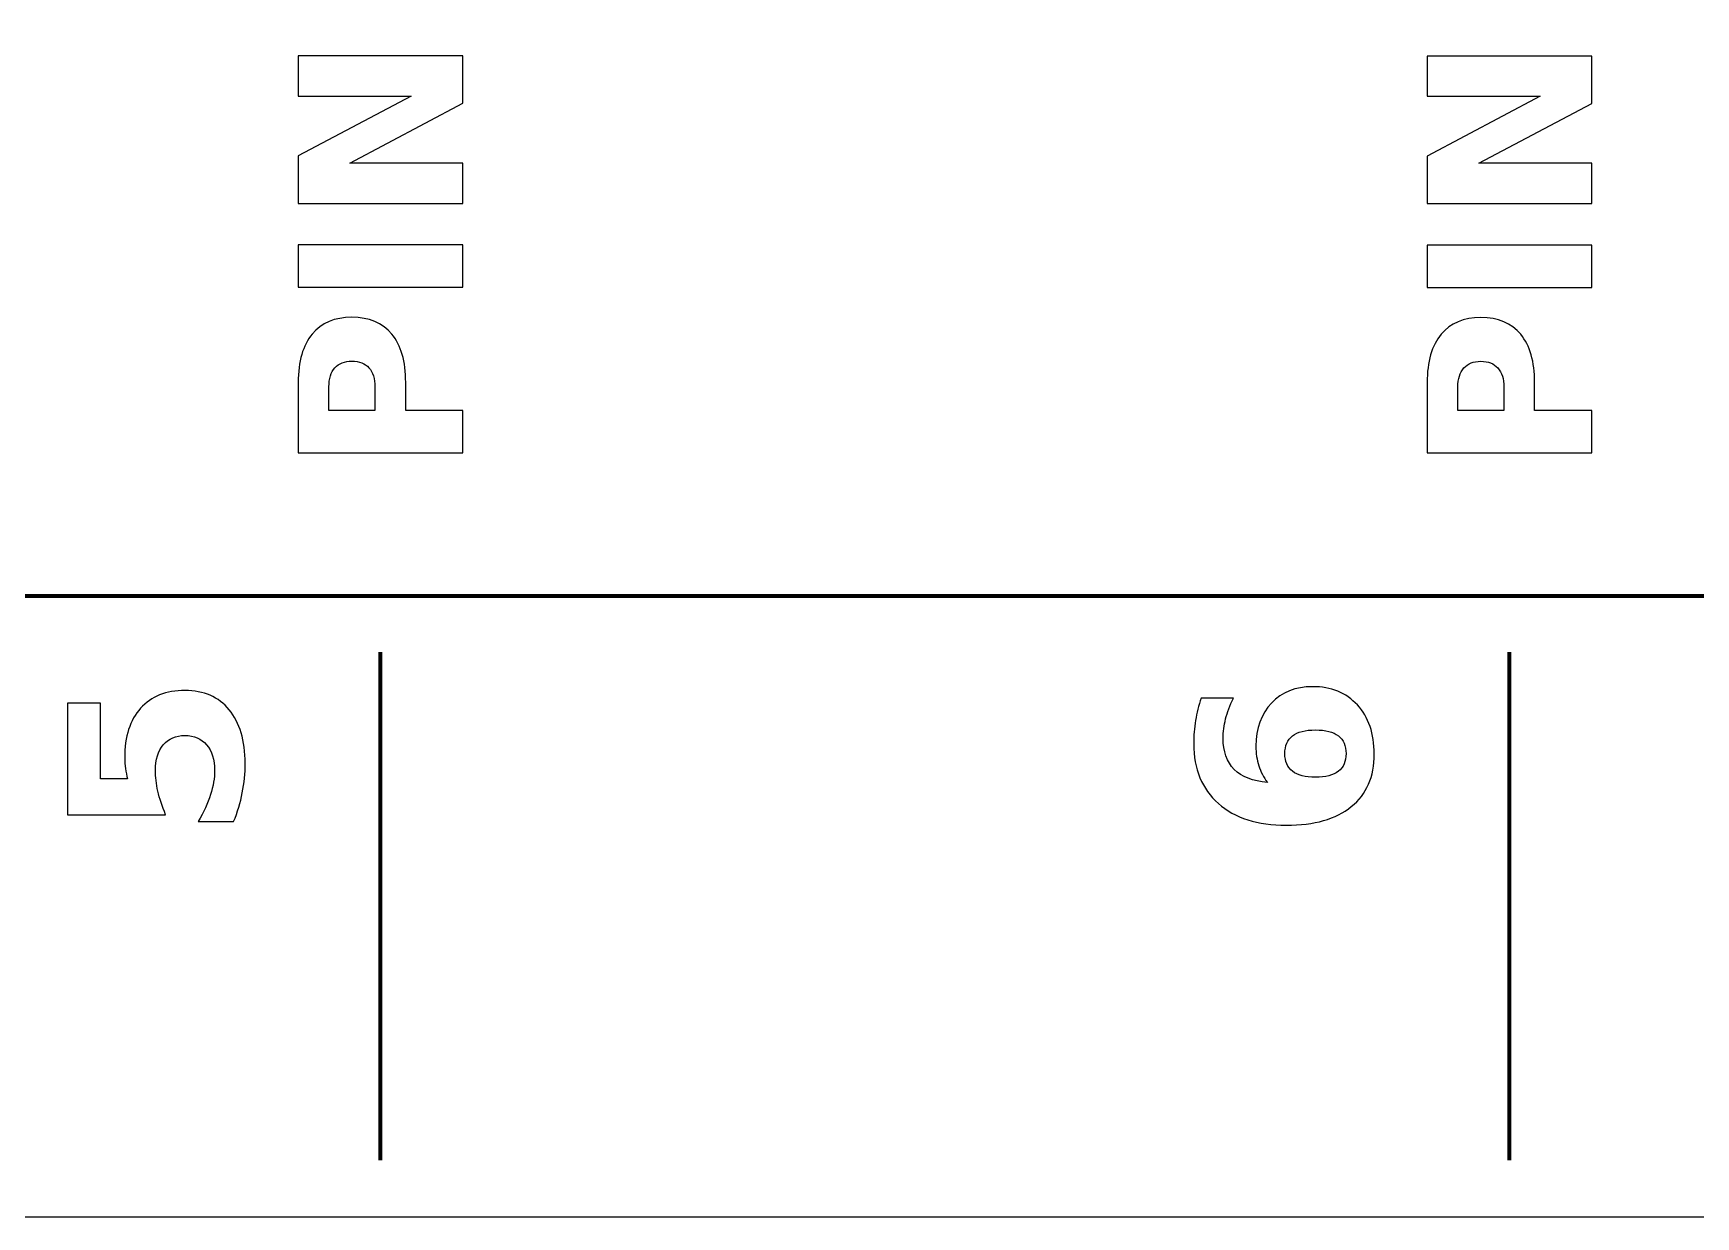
# Model space of a CAD drawing. Header units: centimetres. Extents: x -11.2 to 0.2, y -15.8 to -13.8.
# Drawn here: x -6.808 to -5.335, y -15.85 to -14.802 of the extents above; entities that cross this region are included whole.
import ezdxf

# ---------------------------------------------------------------- set-up
doc = ezdxf.new("R2010")
doc.units = ezdxf.units.CM
doc.header["$MEASUREMENT"] = 0
doc.layers.add('Layer 1', color=7, linetype='Continuous')

msp = doc.modelspace()

# ---------------------------------------------------------------- linework, layer by layer
at = {"layer": 'Layer 1', "color": 7}
msp.add_open_spline([(-11.225, -13.85), (-11.225, -13.85), (0.225, -13.85), (0.225, -13.85), (0.225, -13.85), (0.225, -13.85), (0.225, -15.85), (0.225, -15.85), (0.225, -15.85), (0.225, -15.85), (-11.225, -15.85), (-11.225, -15.85), (-11.225, -15.85), (-11.225, -15.85), (-11.225, -13.85), (-11.225, -13.85)], degree=3, knots=[0, 0, 0, 0, 0.25, 0.25, 0.25, 0.25, 0.5, 0.5, 0.5, 0.5, 0.75, 0.75, 0.75, 0.75, 1, 1, 1, 1], dxfattribs=at)
at = {"layer": 'Layer 1', "color": 250, "lineweight": 100}
msp.add_open_spline([(-10.76251, -15.3), (-10.76251, -15.3), (-10.76251, -14.3), (-10.76251, -14.3), (-10.76251, -14.3), (-10.76251, -14.3), (-1.16251, -14.3), (-1.16251, -14.3), (-1.16251, -14.3), (-1.16251, -14.3), (-1.16251, -15.3), (-1.16251, -15.3), (-1.16251, -15.3), (-1.16251, -15.3), (-10.76251, -15.3), (-10.76251, -15.3)], degree=3, knots=[0, 0, 0, 0, 0.25, 0.25, 0.25, 0.25, 0.5, 0.5, 0.5, 0.5, 0.75, 0.75, 0.75, 0.75, 1, 1, 1, 1], dxfattribs=at)
at = {"layer": 'Layer 1', "color": 250}
for points, knots in [([(-6.5729, -14.95233), (-6.5729, -14.95233), (-6.5729, -14.91033), (-6.5729, -14.91033), (-6.5729, -14.91033), (-6.5729, -14.91033), (-6.4729, -14.8573), (-6.4729, -14.8573), (-6.4729, -14.8573), (-6.4729, -14.8573), (-6.5729, -14.8573), (-6.5729, -14.8573), (-6.5729, -14.8573), (-6.5729, -14.8573), (-6.5729, -14.82167), (-6.5729, -14.82167), (-6.5729, -14.82167), (-6.5729, -14.82167), (-6.4271, -14.82167), (-6.4271, -14.82167), (-6.4271, -14.82167), (-6.4271, -14.82167), (-6.4271, -14.86367), (-6.4271, -14.86367), (-6.4271, -14.86367), (-6.4271, -14.86367), (-6.5271, -14.9167), (-6.5271, -14.9167), (-6.5271, -14.9167), (-6.5271, -14.9167), (-6.4271, -14.9167), (-6.4271, -14.9167), (-6.4271, -14.9167), (-6.4271, -14.9167), (-6.4271, -14.95233), (-6.4271, -14.95233), (-6.4271, -14.95233), (-6.4271, -14.95233), (-6.5729, -14.95233), (-6.5729, -14.95233)], [0, 0, 0, 0, 0.1, 0.1, 0.1, 0.1, 0.2, 0.2, 0.2, 0.2, 0.3, 0.3, 0.3, 0.3, 0.4, 0.4, 0.4, 0.4, 0.5, 0.5, 0.5, 0.5, 0.6, 0.6, 0.6, 0.6, 0.7, 0.7, 0.7, 0.7, 0.8, 0.8, 0.8, 0.8, 0.9, 0.9, 0.9, 0.9, 1, 1, 1, 1]), ([(-5.573, -14.95251), (-5.573, -14.95251), (-5.573, -14.91051), (-5.573, -14.91051), (-5.573, -14.91051), (-5.573, -14.91051), (-5.473, -14.85748), (-5.473, -14.85748), (-5.473, -14.85748), (-5.473, -14.85748), (-5.573, -14.85748), (-5.573, -14.85748), (-5.573, -14.85748), (-5.573, -14.85748), (-5.573, -14.82185), (-5.573, -14.82185), (-5.573, -14.82185), (-5.573, -14.82185), (-5.4272, -14.82185), (-5.4272, -14.82185), (-5.4272, -14.82185), (-5.4272, -14.82185), (-5.4272, -14.86385), (-5.4272, -14.86385), (-5.4272, -14.86385), (-5.4272, -14.86385), (-5.5272, -14.91688), (-5.5272, -14.91688), (-5.5272, -14.91688), (-5.5272, -14.91688), (-5.4272, -14.91688), (-5.4272, -14.91688), (-5.4272, -14.91688), (-5.4272, -14.91688), (-5.4272, -14.95251), (-5.4272, -14.95251), (-5.4272, -14.95251), (-5.4272, -14.95251), (-5.573, -14.95251), (-5.573, -14.95251)], [0, 0, 0, 0, 0.1, 0.1, 0.1, 0.1, 0.2, 0.2, 0.2, 0.2, 0.3, 0.3, 0.3, 0.3, 0.4, 0.4, 0.4, 0.4, 0.5, 0.5, 0.5, 0.5, 0.6, 0.6, 0.6, 0.6, 0.7, 0.7, 0.7, 0.7, 0.8, 0.8, 0.8, 0.8, 0.9, 0.9, 0.9, 0.9, 1, 1, 1, 1]), ([(-6.5729, -15.02673), (-6.5729, -15.02673), (-6.5729, -14.98913), (-6.5729, -14.98913), (-6.5729, -14.98913), (-6.5729, -14.98913), (-6.4271, -14.98913), (-6.4271, -14.98913), (-6.4271, -14.98913), (-6.4271, -14.98913), (-6.4271, -15.02673), (-6.4271, -15.02673), (-6.4271, -15.02673), (-6.4271, -15.02673), (-6.5729, -15.02673), (-6.5729, -15.02673)], [0, 0, 0, 0, 0.25, 0.25, 0.25, 0.25, 0.5, 0.5, 0.5, 0.5, 0.75, 0.75, 0.75, 0.75, 1, 1, 1, 1]), ([(-5.573, -15.02691), (-5.573, -15.02691), (-5.573, -14.98931), (-5.573, -14.98931), (-5.573, -14.98931), (-5.573, -14.98931), (-5.4272, -14.98931), (-5.4272, -14.98931), (-5.4272, -14.98931), (-5.4272, -14.98931), (-5.4272, -15.02691), (-5.4272, -15.02691), (-5.4272, -15.02691), (-5.4272, -15.02691), (-5.573, -15.02691), (-5.573, -15.02691)], [0, 0, 0, 0, 0.25, 0.25, 0.25, 0.25, 0.5, 0.5, 0.5, 0.5, 0.75, 0.75, 0.75, 0.75, 1, 1, 1, 1]), ([(-6.5729, -15.1733), (-6.5729, -15.1733), (-6.5729, -15.1109), (-6.5729, -15.1109), (-6.5729, -15.1109), (-6.5729, -15.09234), (-6.56877, -15.0781), (-6.56053, -15.06817), (-6.56053, -15.06817), (-6.5523, -15.05824), (-6.54057, -15.05327), (-6.52533, -15.05327), (-6.52533, -15.05327), (-6.51007, -15.05327), (-6.4983, -15.05824), (-6.49007, -15.06817), (-6.49007, -15.06817), (-6.48183, -15.0781), (-6.4777, -15.09234), (-6.4777, -15.1109), (-6.4777, -15.1109), (-6.4777, -15.1109), (-6.4777, -15.1357), (-6.4777, -15.1357), (-6.4777, -15.1357), (-6.4777, -15.1357), (-6.4271, -15.1357), (-6.4271, -15.1357), (-6.4271, -15.1357), (-6.4271, -15.1357), (-6.4271, -15.1733), (-6.4271, -15.1733), (-6.4271, -15.1733), (-6.4271, -15.1733), (-6.5729, -15.1733), (-6.5729, -15.1733)], [0, 0, 0, 0, 0.1111111, 0.1111111, 0.1111111, 0.1111111, 0.2222222, 0.2222222, 0.2222222, 0.2222222, 0.3333333, 0.3333333, 0.3333333, 0.3333333, 0.4444444, 0.4444444, 0.4444444, 0.4444444, 0.5555556, 0.5555556, 0.5555556, 0.5555556, 0.6666667, 0.6666667, 0.6666667, 0.6666667, 0.7777778, 0.7777778, 0.7777778, 0.7777778, 0.8888889, 0.8888889, 0.8888889, 0.8888889, 1, 1, 1, 1]), ([(-5.573, -15.17348), (-5.573, -15.17348), (-5.573, -15.11108), (-5.573, -15.11108), (-5.573, -15.11108), (-5.573, -15.09252), (-5.56887, -15.07828), (-5.56063, -15.06835), (-5.56063, -15.06835), (-5.5524, -15.05842), (-5.54067, -15.05345), (-5.52543, -15.05345), (-5.52543, -15.05345), (-5.51017, -15.05345), (-5.4984, -15.05842), (-5.49017, -15.06835), (-5.49017, -15.06835), (-5.48193, -15.07828), (-5.4778, -15.09252), (-5.4778, -15.11108), (-5.4778, -15.11108), (-5.4778, -15.11108), (-5.4778, -15.13588), (-5.4778, -15.13588), (-5.4778, -15.13588), (-5.4778, -15.13588), (-5.4272, -15.13588), (-5.4272, -15.13588), (-5.4272, -15.13588), (-5.4272, -15.13588), (-5.4272, -15.17348), (-5.4272, -15.17348), (-5.4272, -15.17348), (-5.4272, -15.17348), (-5.573, -15.17348), (-5.573, -15.17348)], [0, 0, 0, 0, 0.1111111, 0.1111111, 0.1111111, 0.1111111, 0.2222222, 0.2222222, 0.2222222, 0.2222222, 0.3333333, 0.3333333, 0.3333333, 0.3333333, 0.4444444, 0.4444444, 0.4444444, 0.4444444, 0.5555556, 0.5555556, 0.5555556, 0.5555556, 0.6666667, 0.6666667, 0.6666667, 0.6666667, 0.7777778, 0.7777778, 0.7777778, 0.7777778, 0.8888889, 0.8888889, 0.8888889, 0.8888889, 1, 1, 1, 1]), ([(-6.54567, -15.1357), (-6.54567, -15.1357), (-6.50493, -15.1357), (-6.50493, -15.1357), (-6.50493, -15.1357), (-6.50493, -15.1357), (-6.50493, -15.1149), (-6.50493, -15.1149), (-6.50493, -15.1149), (-6.50493, -15.1076), (-6.5067, -15.10197), (-6.51027, -15.098), (-6.51027, -15.098), (-6.5138, -15.09404), (-6.51883, -15.09204), (-6.52533, -15.09204), (-6.52533, -15.09204), (-6.53187, -15.09204), (-6.53687, -15.09404), (-6.5404, -15.098), (-6.5404, -15.098), (-6.5439, -15.10197), (-6.54567, -15.1076), (-6.54567, -15.1149), (-6.54567, -15.1149), (-6.54567, -15.1149), (-6.54567, -15.1357), (-6.54567, -15.1357)], [0, 0, 0, 0, 0.1428571, 0.1428571, 0.1428571, 0.1428571, 0.2857143, 0.2857143, 0.2857143, 0.2857143, 0.4285714, 0.4285714, 0.4285714, 0.4285714, 0.5714286, 0.5714286, 0.5714286, 0.5714286, 0.7142857, 0.7142857, 0.7142857, 0.7142857, 0.8571429, 0.8571429, 0.8571429, 0.8571429, 1, 1, 1, 1]), ([(-5.54577, -15.13588), (-5.54577, -15.13588), (-5.50503, -15.13588), (-5.50503, -15.13588), (-5.50503, -15.13588), (-5.50503, -15.13588), (-5.50503, -15.11508), (-5.50503, -15.11508), (-5.50503, -15.11508), (-5.50503, -15.10778), (-5.5068, -15.10215), (-5.51037, -15.09818), (-5.51037, -15.09818), (-5.5139, -15.09422), (-5.51893, -15.09222), (-5.52543, -15.09222), (-5.52543, -15.09222), (-5.53197, -15.09222), (-5.53697, -15.09422), (-5.5405, -15.09818), (-5.5405, -15.09818), (-5.544, -15.10215), (-5.54577, -15.10778), (-5.54577, -15.11508), (-5.54577, -15.11508), (-5.54577, -15.11508), (-5.54577, -15.13588), (-5.54577, -15.13588)], [0, 0, 0, 0, 0.1428571, 0.1428571, 0.1428571, 0.1428571, 0.2857143, 0.2857143, 0.2857143, 0.2857143, 0.4285714, 0.4285714, 0.4285714, 0.4285714, 0.5714286, 0.5714286, 0.5714286, 0.5714286, 0.7142857, 0.7142857, 0.7142857, 0.7142857, 0.8571429, 0.8571429, 0.8571429, 0.8571429, 1, 1, 1, 1]), ([(-6.77717, -15.49391), (-6.77717, -15.49391), (-6.77717, -15.39499), (-6.77717, -15.39499), (-6.77717, -15.39499), (-6.77717, -15.39499), (-6.74792, -15.39499), (-6.74792, -15.39499), (-6.74792, -15.39499), (-6.74792, -15.39499), (-6.74792, -15.4622), (-6.74792, -15.4622), (-6.74792, -15.4622), (-6.74792, -15.4622), (-6.72404, -15.4622), (-6.72404, -15.4622), (-6.72404, -15.4622), (-6.72485, -15.45916), (-6.72548, -15.45613), (-6.72594, -15.45306), (-6.72594, -15.45306), (-6.7264, -15.44999), (-6.72661, -15.44678), (-6.72661, -15.4435), (-6.72661, -15.4435), (-6.72661, -15.42466), (-6.72192, -15.41002), (-6.7125, -15.39954), (-6.7125, -15.39954), (-6.70312, -15.38907), (-6.68999, -15.38384), (-6.6732, -15.38384), (-6.6732, -15.38384), (-6.65652, -15.38384), (-6.64346, -15.38956), (-6.63401, -15.40095), (-6.63401, -15.40095), (-6.62459, -15.41235), (-6.61986, -15.42819), (-6.61986, -15.44844), (-6.61986, -15.44844), (-6.61986, -15.45719), (-6.62071, -15.46587), (-6.6224, -15.47444), (-6.6224, -15.47444), (-6.62409, -15.48301), (-6.62663, -15.49155), (-6.63009, -15.50002), (-6.63009, -15.50002), (-6.63009, -15.50002), (-6.66142, -15.50002), (-6.66142, -15.50002), (-6.66142, -15.50002), (-6.65659, -15.49162), (-6.65299, -15.48365), (-6.65055, -15.4761), (-6.65055, -15.4761), (-6.64815, -15.46855), (-6.64696, -15.46142), (-6.64696, -15.45475), (-6.64696, -15.45475), (-6.64696, -15.44509), (-6.64932, -15.4375), (-6.65405, -15.43196), (-6.65405, -15.43196), (-6.65874, -15.42643), (-6.66512, -15.42364), (-6.67317, -15.42364), (-6.67317, -15.42364), (-6.68132, -15.42364), (-6.6877, -15.42643), (-6.69239, -15.43196), (-6.69239, -15.43196), (-6.69709, -15.4375), (-6.69941, -15.44509), (-6.69941, -15.45475), (-6.69941, -15.45475), (-6.69941, -15.46047), (-6.69867, -15.46657), (-6.69719, -15.47303), (-6.69719, -15.47303), (-6.69571, -15.47952), (-6.69342, -15.48647), (-6.69031, -15.49391), (-6.69031, -15.49391), (-6.69031, -15.49391), (-6.77717, -15.49391), (-6.77717, -15.49391)], [0, 0, 0, 0, 0.0454545, 0.0454545, 0.0454545, 0.0454545, 0.0909091, 0.0909091, 0.0909091, 0.0909091, 0.1363636, 0.1363636, 0.1363636, 0.1363636, 0.1818182, 0.1818182, 0.1818182, 0.1818182, 0.2272727, 0.2272727, 0.2272727, 0.2272727, 0.2727273, 0.2727273, 0.2727273, 0.2727273, 0.3181818, 0.3181818, 0.3181818, 0.3181818, 0.3636364, 0.3636364, 0.3636364, 0.3636364, 0.4090909, 0.4090909, 0.4090909, 0.4090909, 0.4545455, 0.4545455, 0.4545455, 0.4545455, 0.5, 0.5, 0.5, 0.5, 0.5454545, 0.5454545, 0.5454545, 0.5454545, 0.5909091, 0.5909091, 0.5909091, 0.5909091, 0.6363636, 0.6363636, 0.6363636, 0.6363636, 0.6818182, 0.6818182, 0.6818182, 0.6818182, 0.7272727, 0.7272727, 0.7272727, 0.7272727, 0.7727273, 0.7727273, 0.7727273, 0.7727273, 0.8181818, 0.8181818, 0.8181818, 0.8181818, 0.8636364, 0.8636364, 0.8636364, 0.8636364, 0.9090909, 0.9090909, 0.9090909, 0.9090909, 0.9545455, 0.9545455, 0.9545455, 0.9545455, 1, 1, 1, 1]), ([(-5.77315, -15.39058), (-5.77315, -15.39058), (-5.74461, -15.39058), (-5.74461, -15.39058), (-5.74461, -15.39058), (-5.74771, -15.39714), (-5.75, -15.40328), (-5.75148, -15.40907), (-5.75148, -15.40907), (-5.75297, -15.41485), (-5.75371, -15.42053), (-5.75371, -15.42604), (-5.75371, -15.42604), (-5.75371, -15.43789), (-5.75043, -15.4471), (-5.74383, -15.45373), (-5.74383, -15.45373), (-5.73727, -15.46033), (-5.7275, -15.46421), (-5.71455, -15.4653), (-5.71455, -15.4653), (-5.7179, -15.46075), (-5.72044, -15.45581), (-5.72213, -15.45052), (-5.72213, -15.45052), (-5.72383, -15.44523), (-5.72467, -15.43944), (-5.72467, -15.43316), (-5.72467, -15.43316), (-5.72467, -15.41739), (-5.72005, -15.40466), (-5.71081, -15.39499), (-5.71081, -15.39499), (-5.7016, -15.38529), (-5.6895, -15.38046), (-5.67454, -15.38046), (-5.67454, -15.38046), (-5.658, -15.38046), (-5.64477, -15.38586), (-5.63478, -15.39669), (-5.63478, -15.39669), (-5.62484, -15.40748), (-5.61986, -15.42202), (-5.61986, -15.44018), (-5.61986, -15.44018), (-5.61986, -15.46022), (-5.62663, -15.47574), (-5.64018, -15.48675), (-5.64018, -15.48675), (-5.65369, -15.49772), (-5.67292, -15.50323), (-5.69779, -15.50323), (-5.69779, -15.50323), (-5.72326, -15.50323), (-5.7433, -15.49681), (-5.75787, -15.48396), (-5.75787, -15.48396), (-5.77244, -15.47109), (-5.77974, -15.45348), (-5.77974, -15.43108), (-5.77974, -15.43108), (-5.77974, -15.42399), (-5.77918, -15.41711), (-5.77808, -15.41041), (-5.77808, -15.41041), (-5.77699, -15.40374), (-5.77533, -15.39714), (-5.77315, -15.39058)], [0, 0, 0, 0, 0.0588235, 0.0588235, 0.0588235, 0.0588235, 0.1176471, 0.1176471, 0.1176471, 0.1176471, 0.1764706, 0.1764706, 0.1764706, 0.1764706, 0.2352941, 0.2352941, 0.2352941, 0.2352941, 0.2941176, 0.2941176, 0.2941176, 0.2941176, 0.3529412, 0.3529412, 0.3529412, 0.3529412, 0.4117647, 0.4117647, 0.4117647, 0.4117647, 0.4705882, 0.4705882, 0.4705882, 0.4705882, 0.5294118, 0.5294118, 0.5294118, 0.5294118, 0.5882353, 0.5882353, 0.5882353, 0.5882353, 0.6470588, 0.6470588, 0.6470588, 0.6470588, 0.7058824, 0.7058824, 0.7058824, 0.7058824, 0.7647059, 0.7647059, 0.7647059, 0.7647059, 0.8235294, 0.8235294, 0.8235294, 0.8235294, 0.8823529, 0.8823529, 0.8823529, 0.8823529, 0.9411765, 0.9411765, 0.9411765, 0.9411765, 1, 1, 1, 1]), ([(-5.69903, -15.43976), (-5.69903, -15.44675), (-5.69677, -15.45197), (-5.69225, -15.45542), (-5.69225, -15.45542), (-5.68774, -15.45892), (-5.68096, -15.46065), (-5.67193, -15.46065), (-5.67193, -15.46065), (-5.66294, -15.46065), (-5.65616, -15.45892), (-5.65165, -15.45542), (-5.65165, -15.45542), (-5.64713, -15.45197), (-5.64487, -15.44675), (-5.64487, -15.43976), (-5.64487, -15.43976), (-5.64487, -15.43274), (-5.64713, -15.42748), (-5.65165, -15.42403), (-5.65165, -15.42403), (-5.65616, -15.42053), (-5.66294, -15.41881), (-5.67193, -15.41881), (-5.67193, -15.41881), (-5.68096, -15.41881), (-5.68774, -15.42053), (-5.69225, -15.42403), (-5.69225, -15.42403), (-5.69677, -15.42748), (-5.69903, -15.43274), (-5.69903, -15.43976)], [0, 0, 0, 0, 0.125, 0.125, 0.125, 0.125, 0.25, 0.25, 0.25, 0.25, 0.375, 0.375, 0.375, 0.375, 0.5, 0.5, 0.5, 0.5, 0.625, 0.625, 0.625, 0.625, 0.75, 0.75, 0.75, 0.75, 0.875, 0.875, 0.875, 0.875, 1, 1, 1, 1])]:
    msp.add_open_spline(points, degree=3, knots=knots, dxfattribs=at)
at = {"layer": 'Layer 1', "color": 250, "lineweight": 106}
for points in [[(-6.5, -15.8), (-6.5, -15.8), (-6.50002, -15.35001), (-6.50002, -15.35001)], [(-5.5, -15.8), (-5.5, -15.8), (-5.50002, -15.35001), (-5.50002, -15.35001)]]:
    msp.add_open_spline(points, degree=3, dxfattribs=at)

doc.saveas('drawing.dxf')
